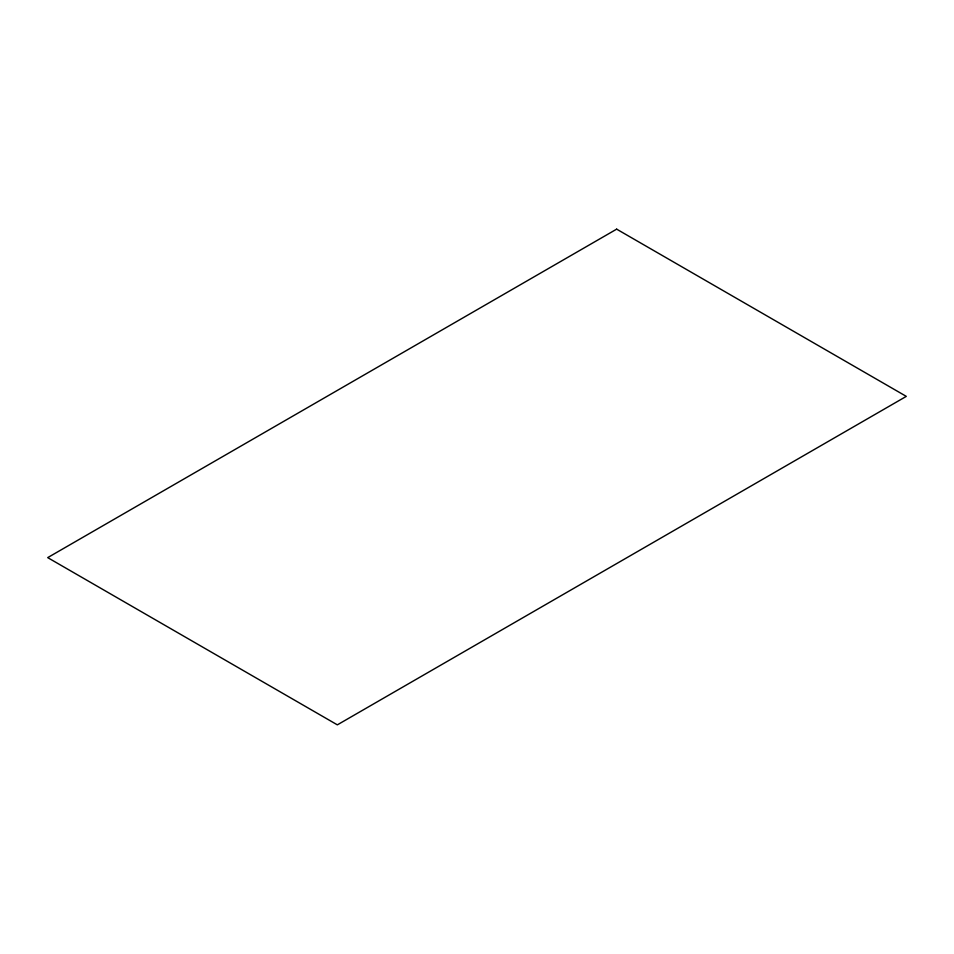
<?xml version="1.0" encoding="UTF-8"?>
<svg xmlns="http://www.w3.org/2000/svg" width="954" height="954" viewBox="0 0 954 954"><rect width="100%" height="100%" fill="white"/><g stroke="black" fill="none" stroke-linecap="round" stroke-linejoin="round"><path stroke-width="1.43" d="M616.654 229.151L47.7 557.625L337.346 724.849L906.3 396.375L616.654 229.151"/></g></svg>
